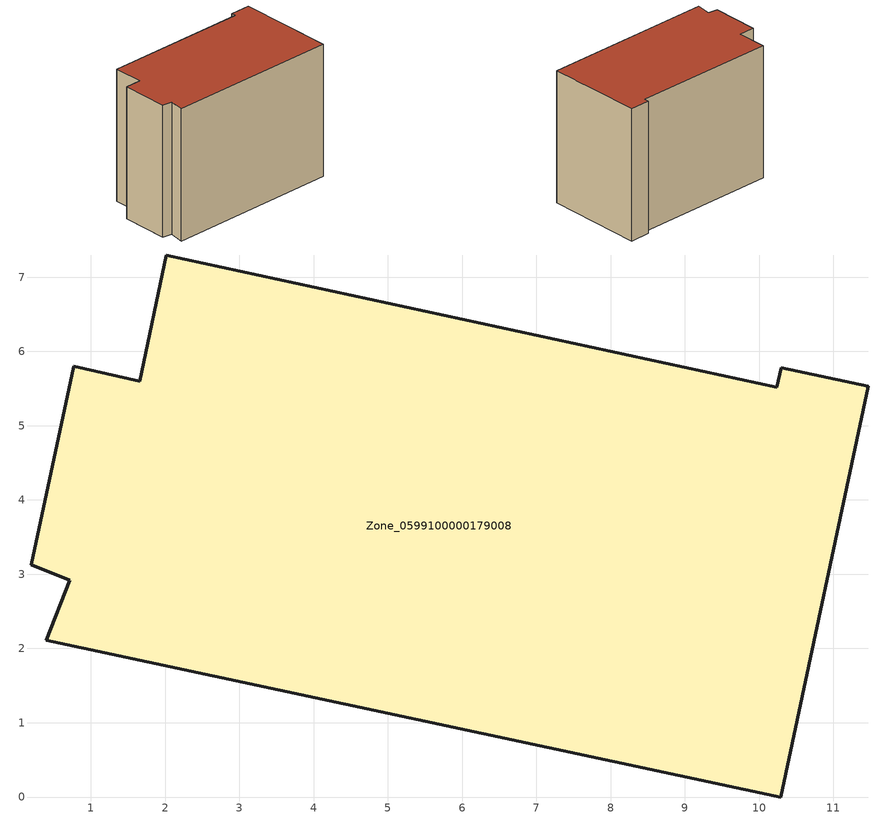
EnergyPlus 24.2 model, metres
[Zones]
Zone_0599100000179008
 floor ground (C_G): 10.29,0 0.4,2.11 0.72,2.92 0.2,3.13 0.77,5.8 1.66,5.6 2.02,7.3 10.24,5.52 10.3,5.78 11.47,5.53 z0
 wall outside (C_F): 1.66,5.6 0.77,5.8 0.2,3.13 0.72,2.92 0.4,2.11 10.29,0 11.47,5.53 10.3,5.78 10.24,5.52 2.02,7.3 1.66,5.6 z0:7.83
 roof outside (C_R): 0.4,2.11 10.29,0 11.47,5.53 10.3,5.78 10.24,5.52 2.02,7.3 1.66,5.6 0.77,5.8 0.2,3.13 0.72,2.92 z7.83
[BUILDING]
Pand.0599100000179008: North Axis=0; Terrain=City; Loads Convergence Tolerance Value=0.04; Temperature Convergence Tolerance Value=0.4; Solar Distribution=FullExterior; Maximum Number of Warmup Days=25; Minimum Number of Warmup Days=1
[Site:Location]
Rotterdam.The.Hague.AP_ZH_NLD Design_Conditions: Latitude=51.96; Longitude=4.45; Time Zone=1; Elevation=-4.5
[SITE:GROUNDTEMPERATURE:BUILDINGSURFACE]
18, 18, 18, 18, 18, 18, 18, 18, 18, 18, 18, 18
[MATERIAL] Thermal Absorptance=0.9; Solar Absorptance=0.7; Visible Absorptance=0.7
Name | Roughness | Thickness | Conductivity | Density | Specific Heat
G.TI.1975-1991 | MediumSmooth | 0.15 | 0.288461 | 540 | 1210
F.TI.1975-1991 | Rough | 0.3 | 0.230769 | 1920 | 840
R.TI.1975-1991 | MediumRough | 0.2 | 0.153846 | 1500 | 1000
[CONSTRUCTION]
C_G: G.TI.1975-1991
C_F: F.TI.1975-1991
C_R: R.TI.1975-1991
[ZONE]
Zone_0599100000179008: Type=1; Multiplier=1; Ceiling Height=Autocalculate; Volume=Autocalculate; Floor Area=autocalculate; Part of Total Floor Area=Yes
[ZONEINFILTRATION:DESIGNFLOWRATE]
Infil_Zone_0599100000179008: Zone or ZoneList or Space or SpaceList=Zone_0599100000179008; Schedule=AlwaysOn; Design Flow Rate Calculation Method=Flow/Area; Flow Rate per Floor Area=0.003; Constant Term Coefficient=1; Temperature Term Coefficient=0; Velocity Term Coefficient=0; Velocity Squared Term Coefficient=0
[HVACTEMPLATE:ZONE:IDEALLOADSAIRSYSTEM]
Zone_0599100000179008: Maximum Heating Supply Air Temperature=50; Minimum Cooling Supply Air Temperature=13; Maximum Heating Supply Air Humidity Ratio=0.0156; Minimum Cooling Supply Air Humidity Ratio=0.0077; Heating Limit=NoLimit; Cooling Limit=NoLimit; Dehumidification Control Type=ConstantSensibleHeatRatio; Cooling Sensible Heat Ratio=0.7; Dehumidification Setpoint=60; Humidification Control Type=None; Humidification Setpoint=30; Outdoor Air Method=None; Outdoor Air Flow Rate per Person=0.00944; Outdoor Air Flow Rate per Zone Floor Area=0; Outdoor Air Flow Rate per Zone=0; Demand Controlled Ventilation Type=None; Outdoor Air Economizer Type=NoEconomizer; Heat Recovery Type=None; Sensible Heat Recovery Effectiveness=0.7; Latent Heat Recovery Effectiveness=0.65
[ZONECONTROL:THERMOSTAT]
ThermostatControl_Zone_0599100000179008: Zone or ZoneList=Zone_0599100000179008; Control Type Schedule=DualSetpointControlType; Control 1=Thermostat_Zone_0599100000179008; Temperature Difference Between Cutout And Setpoint=0
[THERMOSTATSETPOINT:DUALSETPOINT]
Thermostat_Zone_0599100000179008: Heating Setpoint Temperature Schedule=HeatingSetpoint_Zone_0599100000179008; Cooling Setpoint Temperature Schedule=CoolingSetpoint_Zone_0599100000179008
[SCHEDULE:COMPACT]
HeatingSetpoint_Zone_0599100000179008: Through: 12/31, For: AllDays, Until: 24:00, 21
CoolingSetpoint_Zone_0599100000179008: Through: 12/31, For: AllDays, Until: 24:00, 24
DualSetpointControlType: Through: 12/31, For: AllDays, Until: 24:00, 4
AlwaysOn: Through: 12/31, For: AllDays, Until: 24:00, 1
